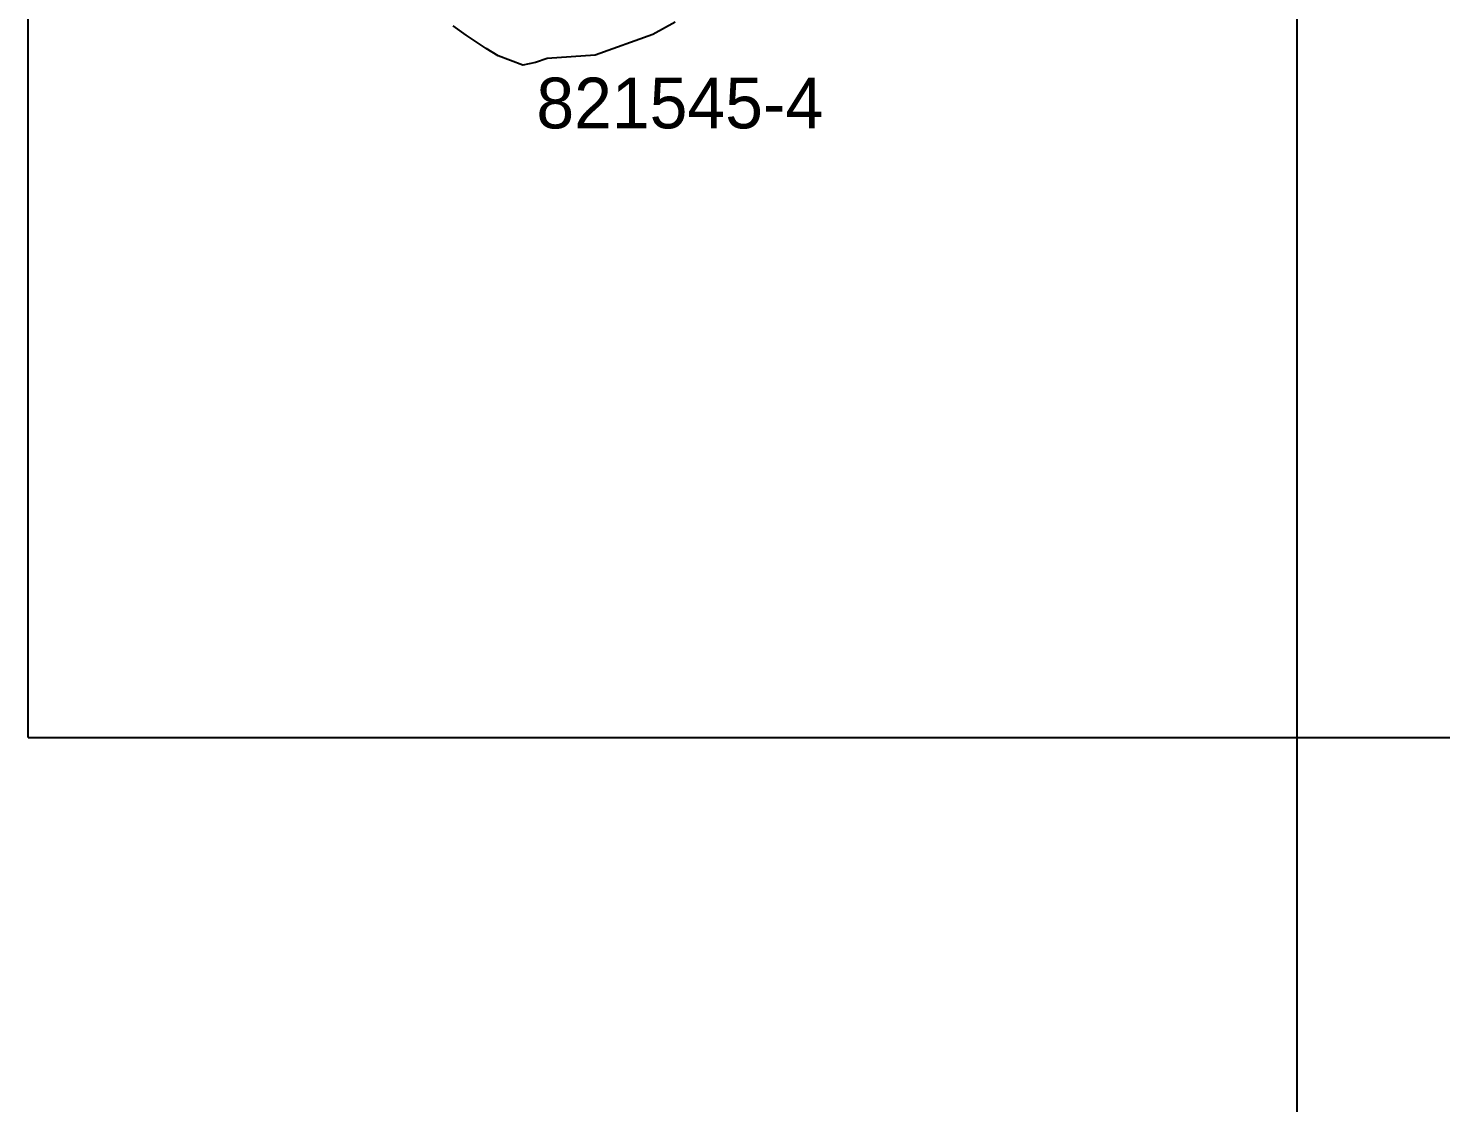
# Model space of a CAD drawing. Extents: x 541143 to 549705, y 1816513 to 1828950.
# Drawn here: x 545000 to 546113, y 1818712 to 1819559 of the extents above; entities that cross this region are included whole.
import ezdxf

# ---------------------------------------------------------------- set-up
doc = ezdxf.new("R2010")
doc.units = 0
for name, color, linetype in [('Level 32', 7, 'Continuous'), ('Level 54', 7, 'Continuous'), ('Level 55', 7, 'Continuous')]:
    doc.layers.add(name, color=color, linetype=linetype)

msp = doc.modelspace()

# ---------------------------------------------------------------- linework, layer by layer
at = {"layer": 'Level 32'}
msp.add_lwpolyline([(545509.8, 1819563.8), (545492.2, 1819554), (545446.7, 1819537.8), (545409, 1819535), (545399.6, 1819531.8), (545389.6, 1819529.9), (545370.4, 1819537.1), (545360.8, 1819543), (545345.2, 1819553.4), (545334.7, 1819560.8)], dxfattribs=at)
at = {"layer": 'Level 54'}
for p, q in [((545000, 1819000), (545000, 1828000)), ((546000, 1818000), (546000, 1827000)), ((545000, 1819000), (549000, 1819000))]:
    msp.add_line(p, q, dxfattribs=at)

# ---------------------------------------------------------------- texts
at = {"layer": 'Level 55'}
msp.add_text('821545-4', height=40, dxfattribs=at).set_placement((545400.4, 1819480))

doc.saveas('drawing.dxf')
